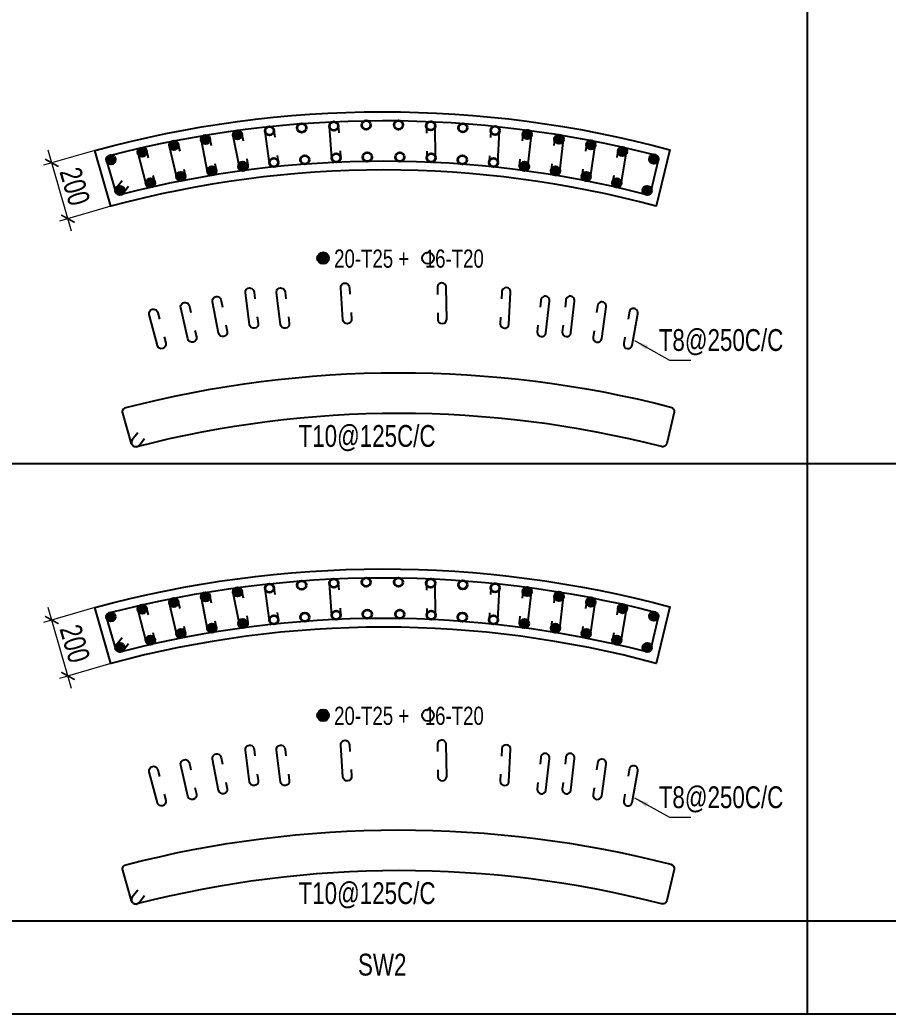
# Model space of a CAD drawing. Header units: millimetres. Extents: x 356 to 40629, y 2473 to 64837.
# Drawn here: x 27803 to 30788, y 2473 to 5891 of the extents above; entities that cross this region are included whole.
import ezdxf

# ---------------------------------------------------------------- set-up
doc = ezdxf.new("R2010")
doc.units = ezdxf.units.MM
for name, color, linetype in [('-S-HIGHER DIA REINF.', 3, 'Continuous'), ('S-TIES', 3, 'Continuous'), ('STR-RC WALL', 4, 'Continuous'), ('TABLE', 11, 'Continuous'), ('Ties', 3, 'Continuous'), ('TXT1', 4, 'Continuous')]:
    doc.layers.add(name, color=color, linetype=linetype)
for name, color, linetype, lineweight in [('S-COLUMN', 6, 'Continuous', 9), ('STR-COL-DIM', 8, 'Continuous', 18), ('T-COLUMN REINF.', 3, 'Continuous', 35), ('TEXT', 4, 'Continuous', 20)]:
    doc.layers.add(name, color=color, linetype=linetype, lineweight=lineweight)
doc.styles.add('EL', font='swisscl.ttf')
doc.styles.add('sobha sed', font='swisscl.ttf')
doc.dimstyles.new('S-30', dxfattribs={"dimscale": 30, "dimtxt": 2.5, "dimasz": 1.25, "dimexe": 1, "dimexo": 0, "dimgap": 0.5, "dimtad": 1, "dimdec": 0, "dimrnd": 0.0005, "dimzin": 0, "dimdsep": 46, "dimtxsty": 'EL', "dimblk": 'ARCHTICK', "dimcen": 0.09, "dimdle": 1.5, "dimclrd": 251, "dimclre": 251, "dimclrt": 6, "dimadec": 0, "dimazin": 0, "dimtfac": 1, "dimtdec": 0, "dimtofl": 0, "dimtmove": 0, "dimatfit": 3, "dimfxl": 2, "dimtolj": 1, "dimtzin": 0, "dimlwd": -1, "dimlwe": -1, "dimarcsym": 0})
doc.dimstyles.new('S-40', dxfattribs={"dimscale": 40, "dimtxt": 2.5, "dimasz": 1.25, "dimexe": 1, "dimexo": 0, "dimgap": 0.5, "dimtad": 1, "dimdec": 0, "dimrnd": 0.0005, "dimzin": 0, "dimdsep": 46, "dimtxsty": 'EL', "dimblk": 'ARCHTICK', "dimcen": 0.09, "dimdle": 1.5, "dimclrd": 251, "dimclre": 251, "dimclrt": 6, "dimadec": 0, "dimazin": 0, "dimtfac": 1, "dimtdec": 0, "dimtofl": 0, "dimtmove": 0, "dimatfit": 3, "dimfxl": 2, "dimtolj": 1, "dimtzin": 0, "dimlwd": -1, "dimlwe": -1, "dimarcsym": 0})

# ---------------------------------------------------------------- blocks, each defined once
blk = doc.blocks.new('_ArchTick')
at = {"color": 0, "linetype": 'ByBlock', "const_width": 0.15}
blk.add_lwpolyline([(-0.5, -0.5), (0.5, 0.5)], dxfattribs=at)
blk = doc.blocks.new('*D374')
at = {"layer": 'TEXT', "color": 251, "linetype": 'Continuous', "transparency": 16777216}
for p, q in [((28060.5, 3870.4), (27883.9, 3819.2)), ((27980.9, 3592.2), (27900.2, 3870.8)), ((28116.2, 3678.2), (27939.6, 3627.1))]:
    blk.add_line(p, q, dxfattribs=at)
at = {"layer": 'TEXT', "color": 251, "transparency": 16777216, "xscale": 37.5, "yscale": 37.5, "zscale": 37.5}
for p, rotation in [((27912.8, 3827.6), 106.1571094965545), ((27968.4, 3635.4), 286.1571094965545)]:
    blk.add_blockref('_ArchTick', p, dxfattribs=dict(at, rotation=rotation))
at = {"layer": 'TEXT', "color": 6, "transparency": 16777216, "insert": (27991.9, 3746.4), "char_height": 75, "attachment_point": 5, "rotation": 286.1571, "style": 'EL'}
blk.add_mtext('\\A1;200', dxfattribs=at)
blk = doc.blocks.new('*D411')
at = {"layer": 'TEXT', "color": 251, "linetype": 'Continuous', "transparency": 16777216}
for p, q in [((28060.5, 5442.2), (27883.9, 5391)), ((27980.9, 5164), (27900.2, 5442.6)), ((28116.2, 5250.1), (27939.6, 5198.9))]:
    blk.add_line(p, q, dxfattribs=at)
at = {"layer": 'TEXT', "color": 251, "transparency": 16777216, "xscale": 37.5, "yscale": 37.5, "zscale": 37.5}
for p, rotation in [((27912.8, 5399.4), 106.1571094965545), ((27968.4, 5207.2), 286.1571094965545)]:
    blk.add_blockref('_ArchTick', p, dxfattribs=dict(at, rotation=rotation))
at = {"layer": 'TEXT', "color": 6, "transparency": 16777216, "insert": (27991.9, 5318.2), "char_height": 75, "attachment_point": 5, "rotation": 286.1571, "style": 'EL'}
blk.add_mtext('\\A1;200', dxfattribs=at)
blk = doc.blocks.new('*D420')
at = {"layer": 'TEXT', "color": 251, "linetype": 'Continuous', "transparency": 16777216}
for p, q in [((28060.5, 5442.2), (27883.9, 5391)), ((27980.9, 5164), (27900.2, 5442.6)), ((28116.2, 5250.1), (27939.6, 5198.9))]:
    blk.add_line(p, q, dxfattribs=at)
at = {"layer": 'TEXT', "color": 251, "transparency": 16777216, "xscale": 37.5, "yscale": 37.5, "zscale": 37.5}
for p, rotation in [((27912.8, 5399.4), 106.1571094965545), ((27968.4, 5207.2), 286.1571094965545)]:
    blk.add_blockref('_ArchTick', p, dxfattribs=dict(at, rotation=rotation))
at = {"layer": 'TEXT', "color": 6, "transparency": 16777216, "insert": (27991.9, 5318.2), "char_height": 75, "attachment_point": 5, "rotation": 286.1571, "style": 'EL'}
blk.add_mtext('\\A1;200', dxfattribs=at)

msp = doc.modelspace()

# ---------------------------------------------------------------- hatches: boundary and pattern name
at = {"layer": '-S-HIGHER DIA REINF.'}
h = msp.add_hatch(color=256, dxfattribs=at)
h.dxf.hatch_style = 1
h.paths.add_polyline_path([(28551.8, 5510.9, 1), (28550.9, 5480.9, 1)])
h = msp.add_hatch(color=256, dxfattribs=at)
h.dxf.hatch_style = 1
h.paths.add_polyline_path([(29547.4, 5512.1, 1), (29546.5, 5482.1, 1)])
h = msp.add_hatch(color=256, dxfattribs=at)
h.dxf.hatch_style = 1
h.paths.add_polyline_path([(28332.9, 5474.6, 1), (28332, 5444.6, 1)])
h = msp.add_hatch(color=256, dxfattribs=at)
h.dxf.hatch_style = 1
h.paths.add_polyline_path([(28442.1, 5494.4, 1), (28441.2, 5464.4, 1)])
h = msp.add_hatch(color=256, dxfattribs=at)
h.dxf.hatch_style = 1
h.paths.add_polyline_path([(29657.2, 5495.8, 1), (29656.3, 5465.8, 1)])
h = msp.add_hatch(color=256, dxfattribs=at)
h.dxf.hatch_style = 1
h.paths.add_polyline_path([(29766.3, 5476.4, 1), (29765.4, 5446.4, 1)])
h = msp.add_hatch(color=256, dxfattribs=at)
h.dxf.hatch_style = 1
h.paths.add_polyline_path([(28224.3, 5451.6, 1), (28223.4, 5421.6, 1)])
h = msp.add_hatch(color=256, dxfattribs=at)
h.dxf.hatch_style = 1
h.paths.add_polyline_path([(29881.3, 5451.9, 1), (29867.6, 5425.3, 1)])
h = msp.add_hatch(color=256, dxfattribs=at)
h.dxf.hatch_style = 1
h.paths.add_polyline_path([(28116.1, 5425.4, 1), (28116.1, 5395.4, 1)])
h = msp.add_hatch(color=256, dxfattribs=at)
h.dxf.hatch_style = 1
h.paths.add_polyline_path([(28569.6, 5402.3, 1), (28568.7, 5372.3, 1)])
h = msp.add_hatch(color=256, dxfattribs=at)
h.dxf.hatch_style = 1
h.paths.add_polyline_path([(29538.6, 5402.3, 1), (29537.7, 5372.3, 1)])
h = msp.add_hatch(color=256, dxfattribs=at)
h.dxf.hatch_style = 1
h.paths.add_polyline_path([(29989.6, 5425.7, 1), (29975.1, 5399.5, 1)])
h = msp.add_hatch(color=256, dxfattribs=at)
h.dxf.hatch_style = 1
h.paths.add_polyline_path([(28357.3, 5367.8, 1), (28356.4, 5337.8, 1)])
h = msp.add_hatch(color=256, dxfattribs=at)
h.dxf.hatch_style = 1
h.paths.add_polyline_path([(28463.3, 5386.4, 1), (28462.4, 5356.4, 1)])
h = msp.add_hatch(color=256, dxfattribs=at)
h.dxf.hatch_style = 1
h.paths.add_polyline_path([(29645.1, 5386.6, 1), (29644.2, 5356.6, 1)])
h = msp.add_hatch(color=256, dxfattribs=at)
h.dxf.hatch_style = 1
h.paths.add_polyline_path([(29750.8, 5367.6, 1), (29750, 5337.6, 1)])
h = msp.add_hatch(color=256, dxfattribs=at)
h.dxf.hatch_style = 1
h.paths.add_polyline_path([(28252.1, 5345.3, 1), (28251.2, 5315.3, 1)])
h = msp.add_hatch(color=256, dxfattribs=at)
h.dxf.hatch_style = 1
h.paths.add_polyline_path([(29855.1, 5345.3, -1), (29856, 5315.3, -1)])
h = msp.add_hatch(color=256, dxfattribs=at)
h.dxf.hatch_style = 1
h.paths.add_polyline_path([(28147.1, 5319.8, 1), (28147.1, 5289.8, 1)])
h = msp.add_hatch(color=256, dxfattribs=at)
h.dxf.hatch_style = 1
h.paths.add_polyline_path([(29960.1, 5319.8, -1), (29960.1, 5289.8, -1)])
h = msp.add_hatch(color=256, dxfattribs=at)
h.dxf.hatch_style = 1
h.paths.add_polyline_path([(28551.8, 3939.1, 1), (28550.9, 3909.1, 1)])
h = msp.add_hatch(color=256, dxfattribs=at)
h.dxf.hatch_style = 1
h.paths.add_polyline_path([(29547.4, 3940.3, 1), (29546.5, 3910.3, 1)])
h = msp.add_hatch(color=256, dxfattribs=at)
h.dxf.hatch_style = 1
h.paths.add_polyline_path([(28332.9, 3902.8, 1), (28332, 3872.8, 1)])
h = msp.add_hatch(color=256, dxfattribs=at)
h.dxf.hatch_style = 1
h.paths.add_polyline_path([(28442.1, 3922.6, 1), (28441.2, 3892.6, 1)])
h = msp.add_hatch(color=256, dxfattribs=at)
h.dxf.hatch_style = 1
h.paths.add_polyline_path([(29657.2, 3924, 1), (29656.3, 3894, 1)])
h = msp.add_hatch(color=256, dxfattribs=at)
h.dxf.hatch_style = 1
h.paths.add_polyline_path([(29766.3, 3904.6, 1), (29765.4, 3874.6, 1)])
h = msp.add_hatch(color=256, dxfattribs=at)
h.dxf.hatch_style = 1
h.paths.add_polyline_path([(28224.3, 3879.8, 1), (28223.4, 3849.8, 1)])
h = msp.add_hatch(color=256, dxfattribs=at)
h.dxf.hatch_style = 1
h.paths.add_polyline_path([(29881.3, 3880.1, 1), (29867.6, 3853.4, 1)])
h = msp.add_hatch(color=256, dxfattribs=at)
h.dxf.hatch_style = 1
h.paths.add_polyline_path([(28116.1, 3853.6, 1), (28116.1, 3823.6, 1)])
h = msp.add_hatch(color=256, dxfattribs=at)
h.dxf.hatch_style = 1
h.paths.add_polyline_path([(28569.6, 3830.5, 1), (28568.7, 3800.5, 1)])
h = msp.add_hatch(color=256, dxfattribs=at)
h.dxf.hatch_style = 1
h.paths.add_polyline_path([(29538.6, 3830.5, 1), (29537.7, 3800.5, 1)])
h = msp.add_hatch(color=256, dxfattribs=at)
h.dxf.hatch_style = 1
h.paths.add_polyline_path([(29989.6, 3853.9, 1), (29975.1, 3827.7, 1)])
h = msp.add_hatch(color=256, dxfattribs=at)
h.dxf.hatch_style = 1
h.paths.add_polyline_path([(28357.3, 3795.9, 1), (28356.4, 3766, 1)])
h = msp.add_hatch(color=256, dxfattribs=at)
h.dxf.hatch_style = 1
h.paths.add_polyline_path([(28463.3, 3814.5, 1), (28462.4, 3784.6, 1)])
h = msp.add_hatch(color=256, dxfattribs=at)
h.dxf.hatch_style = 1
h.paths.add_polyline_path([(29645.1, 3814.8, 1), (29644.2, 3784.8, 1)])
h = msp.add_hatch(color=256, dxfattribs=at)
h.dxf.hatch_style = 1
h.paths.add_polyline_path([(29750.8, 3795.8, 1), (29750, 3765.8, 1)])
h = msp.add_hatch(color=256, dxfattribs=at)
h.dxf.hatch_style = 1
h.paths.add_polyline_path([(28252.1, 3773.5, 1), (28251.2, 3743.5, 1)])
h = msp.add_hatch(color=256, dxfattribs=at)
h.dxf.hatch_style = 1
h.paths.add_polyline_path([(29855.1, 3773.5, -1), (29856, 3743.5, -1)])
h = msp.add_hatch(color=256, dxfattribs=at)
h.dxf.hatch_style = 1
h.paths.add_polyline_path([(28147.1, 3748, 1), (28147.1, 3718, 1)])
h = msp.add_hatch(color=256, dxfattribs=at)
h.dxf.hatch_style = 1
h.paths.add_polyline_path([(29960.1, 3748, -1), (29960.1, 3718, -1)])
at = {"layer": 'S-TIES', "ltscale": 7}
h = msp.add_hatch(color=256, dxfattribs=at)
h.dxf.hatch_style = 1
edge = h.paths.add_edge_path()
edge.add_arc((28845.7, 5071.8), 20, 0, 360)
h = msp.add_hatch(color=256, dxfattribs=at)
h.dxf.hatch_style = 1
edge = h.paths.add_edge_path()
edge.add_arc((28845.7, 3500), 20, 0, 360)

# ---------------------------------------------------------------- linework, layer by layer
for centre in [(28845.7, 5071.8, 0), (29206.3, 5071.8, 0), (28845.7, 3500, 0), (29206.3, 3500, 0)]:
    msp.add_circle(centre, 20, dxfattribs=at)
at = {"layer": 'STR-RC WALL', "elevation": 0}
for points in [[(28060.5, 5442.2, -0.133065), (30037.4, 5444.6), (29991.1, 5250.1, 0.133198), (28116.2, 5250.1)], [(28060.5, 3870.4, -0.133065), (30037.4, 3872.8), (29991.1, 3678.2, 0.133198), (28116.2, 3678.2)]]:
    msp.add_lwpolyline(points, format="xyb", close=True, dxfattribs=at)
at = {"layer": 'T-COLUMN REINF.', "color": 3}
for centre in [(28882.7, 5526, 0), (28882.7, 5526, 0), (28993.6, 5529.5, 0), (28993.6, 5529.5, 0), (29104.5, 5529.6, 0), (29104.5, 5529.6, 0), (29215.4, 5526.4, 0), (29215.4, 5526.4, 0), (28551.3, 5496, 0), (28551.3, 5496, 0), (28661.4, 5509.3, 0), (28661.4, 5509.3, 0), (28771.9, 5519.3, 0), (28771.9, 5519.3, 0), (29326.2, 5520, 0), (29326.2, 5520, 0), (29436.7, 5510.2, 0), (29436.7, 5510.2, 0), (29546.9, 5497.2, 0), (29546.9, 5497.2, 0), (28332.4, 5459.7, 0), (28332.4, 5459.7, 0), (28441.6, 5479.5, 0), (28441.6, 5479.5, 0), (29656.6, 5480.9, 0), (29656.6, 5480.9, 0), (29765.9, 5461.4, 0), (29765.9, 5461.4, 0), (28223.9, 5436.6, 0), (28223.9, 5436.6, 0), (29874.5, 5438.6, 0), (29874.5, 5438.6, 0), (28116.1, 5410.4, 0), (28116.1, 5410.4, 0), (28569.1, 5387.4, 0), (28569.1, 5387.4, 0), (28675.9, 5400.2, 0), (28675.9, 5400.2, 0), (28782.9, 5409.8, 0), (28782.9, 5409.8, 0), (28890.2, 5416.2, 0), (28890.2, 5416.2, 0), (28997.6, 5419.5, 0), (28997.6, 5419.5, 0), (29109.6, 5419.5, 0), (29109.6, 5419.5, 0), (29217, 5416.2, 0), (29217, 5416.2, 0), (29324.3, 5409.8, 0), (29324.3, 5409.8, 0), (29431.4, 5400.2, 0), (29431.4, 5400.2, 0), (29538.1, 5387.4, 0), (29538.1, 5387.4, 0), (29982.3, 5412.6, 0), (29982.3, 5412.6, 0), (28356.8, 5352.8, 0), (28356.8, 5352.8, 0), (28462.8, 5371.5, 0), (28462.8, 5371.5, 0), (29644.5, 5371.5, 0), (29644.5, 5371.5, 0), (29750.4, 5352.8, 0), (29750.4, 5352.8, 0), (28251.6, 5330.3, 0), (28251.6, 5330.3, 0), (29855.6, 5330.3, 0), (29855.6, 5330.3, 0), (28147.1, 5304.8, 0), (28147.1, 5304.8, 0), (29960.1, 5304.8, 0), (29960.1, 5304.8, 0), (28882.7, 3954.2, 0), (28882.7, 3954.2, 0), (28993.6, 3957.6, 0), (28993.6, 3957.6, 0), (29104.5, 3957.8, 0), (29104.5, 3957.8, 0), (29215.4, 3954.6, 0), (29215.4, 3954.6, 0), (28551.3, 3924.2, 0), (28551.3, 3924.2, 0), (28661.4, 3937.5, 0), (28661.4, 3937.5, 0), (28771.9, 3947.5, 0), (28771.9, 3947.5, 0), (29326.2, 3948.2, 0), (29326.2, 3948.2, 0), (29436.7, 3938.4, 0), (29436.7, 3938.4, 0), (29546.9, 3925.4, 0), (29546.9, 3925.4, 0), (28332.4, 3887.9, 0), (28332.4, 3887.9, 0), (28441.6, 3907.7, 0), (28441.6, 3907.7, 0), (29656.6, 3909.1, 0), (29656.6, 3909.1, 0), (29765.9, 3889.6, 0), (29765.9, 3889.6, 0), (28223.9, 3864.8, 0), (28223.9, 3864.8, 0), (28997.6, 3847.7, 0), (28997.6, 3847.7, 0), (29109.6, 3847.7, 0), (29109.6, 3847.7, 0), (29874.5, 3866.8, 0), (29874.5, 3866.8, 0), (28116.1, 3838.6, 0), (28116.1, 3838.6, 0), (28569.1, 3815.6, 0), (28569.1, 3815.6, 0), (28675.9, 3828.4, 0), (28675.9, 3828.4, 0), (28782.9, 3837.9, 0), (28782.9, 3837.9, 0), (28890.2, 3844.4, 0), (28890.2, 3844.4, 0), (29217, 3844.4, 0), (29217, 3844.4, 0), (29324.3, 3837.9, 0), (29324.3, 3837.9, 0), (29431.4, 3828.4, 0), (29431.4, 3828.4, 0), (29538.1, 3815.6, 0), (29538.1, 3815.6, 0), (29982.3, 3840.8, 0), (29982.3, 3840.8, 0), (28356.8, 3781, 0), (28356.8, 3781, 0), (28462.8, 3799.6, 0), (28462.8, 3799.6, 0), (29644.5, 3799.6, 0), (29644.5, 3799.6, 0), (29750.4, 3781, 0), (29750.4, 3781, 0), (28251.6, 3758.5, 0), (28251.6, 3758.5, 0), (29855.6, 3758.5, 0), (29855.6, 3758.5, 0), (28147.1, 3733, 0), (28147.1, 3733, 0), (29960.1, 3733, 0), (29960.1, 3733, 0)]:
    msp.add_circle(centre, 15, dxfattribs=at)
at = {"layer": 'TABLE', "ltscale": 10}
for p, q in [((30509.4, 9298.6, 0), (30509.4, 2472.8, 0)), ((22927.1, 4365.6, 0), (37309.4, 4365.6, 0)), ((22927.1, 2793.8, 0), (37309.4, 2793.8, 0)), ((37309.4, 2472.8, 0), (22927.1, 2472.8, 0))]:
    msp.add_line(p, q, dxfattribs=at)
at = {"layer": 'Ties', "color": 3, "elevation": 0}
for points in [[(28112.8, 5425, -0.126978), (29987.2, 5426.8, -0.409016), (29998, 5408.8), (29972.6, 5301.9, -0.419549), (29954.2, 5290.8, 0.126843), (28150.9, 5290.3, -0.405641), (28132.7, 5300.6), (28102.1, 5406.3, -0.422563)], [(28167.1, 4558, -0.126978), (30041.5, 4559.8, -0.409016), (30052.4, 4541.8), (30026.9, 4434.8, -0.419549), (30008.6, 4423.8, 0.126843), (28205.2, 4423.2, -0.405641), (28187.1, 4433.6), (28156.5, 4539.3, -0.422563)], [(28112.8, 3853.2, -0.126978), (29987.2, 3855, -0.409016), (29998, 3837), (29972.6, 3730.1, -0.419549), (29954.2, 3719, 0.126843), (28150.9, 3718.5, -0.405641), (28132.7, 3728.8), (28102.1, 3834.5, -0.422563)], [(28167.1, 2986.1, -0.126978), (30041.5, 2988, -0.409016), (30052.4, 2970), (30026.9, 2863, -0.419549), (30008.6, 2851.9, 0.126843), (28205.2, 2851.4, -0.405641), (28187.1, 2861.7), (28156.5, 2967.5, -0.422563)]]:
    msp.add_lwpolyline(points, format="xyb", close=True, dxfattribs=at)
at = {"layer": 'Ties', "ltscale": 7, "elevation": 0}
for points in [[(28903.7, 5440.3), (28905.2, 5417.3), (28905.2, 5417.3, -0.986431), (28875.3, 5415.1), (28867.8, 5524.6, -1.083658), (28897.7, 5525), (28899.3, 5502.9)], [(29201.8, 5439.2), (29202.1, 5416.2), (29202.1, 5416.2, 0.986431), (29232.1, 5416.5), (29230.5, 5526.3, 1.083658), (29200.7, 5524.1), (29200.9, 5502)], [(28582.8, 5413.5), (28587.2, 5391), (28587.2, 5391, -0.986431), (28557.8, 5385), (28536.7, 5492.8, -1.083658), (28566.4, 5496.9), (28570.7, 5475.2)], [(28687.8, 5425), (28690.8, 5402.2), (28690.8, 5402.2, -0.986431), (28661.1, 5398.1), (28646.7, 5507, -1.083658), (28676.5, 5509.2), (28679.5, 5487.3)], [(29417.6, 5424.1), (29416.5, 5401.1), (29416.5, 5401.1, 0.986431), (29446.4, 5399.4), (29451.8, 5509.1, 1.083658), (29421.8, 5508.9), (29420.7, 5486.8)], [(29522.5, 5412.4), (29519.9, 5389.5), (29519.9, 5389.5, 0.986431), (29549.7, 5386), (29561.9, 5495.2, 1.083658), (29532, 5496.8), (29529.5, 5474.8)], [(28366.5, 5378.1), (28371.6, 5355.7), (28371.6, 5355.7, -0.986431), (28342.4, 5348.8), (28317.9, 5455.9, -1.083658), (28347.4, 5460.9), (28352.4, 5439.4)], [(28473.1, 5397), (28477.5, 5374.4), (28477.5, 5374.4, -0.986431), (28448.1, 5368.5), (28427, 5476.2, -1.083658), (28456.6, 5480.3), (28461, 5458.6)], [(29632.2, 5396.1), (29629.7, 5373.3), (29629.7, 5373.3, 0.986431), (29659.5, 5369.7), (29671.6, 5478.9, 1.083658), (29641.7, 5480.5), (29639.2, 5458.5)], [(29738.8, 5377.4), (29735.5, 5354.6), (29735.5, 5354.6, 0.986431), (29765.2, 5350.2), (29780.8, 5458.9, 1.083658), (29750.9, 5461.4), (29747.7, 5439.6)], [(28260.4, 5356.2), (28266.2, 5334), (28266.2, 5334, -0.986431), (28237.2, 5326.2), (28209.4, 5432.4, -1.083658), (28238.8, 5438.4), (28244.4, 5417)], [(29844.7, 5355.5), (29840.8, 5332.8), (29840.8, 5332.8, 0.986431), (29870.3, 5327.5), (29889.2, 5435.7, 1.083658), (29859.4, 5439.1), (29855.6, 5417.4)], [(28154.5, 5337.7), (28134.9, 5313.9, 0.946347), (28158.3, 5295.2), (28176.5, 5319.3)], [(28619.4, 4870.1), (28622.4, 4847.3), (28622.4, 4847.3, -0.986431), (28592.7, 4843.2), (28578.3, 4952, -1.083658), (28608.1, 4954.3), (28611.1, 4932.4)], [(28726.1, 4870.1), (28729.1, 4847.3), (28729.1, 4847.3, -0.986431), (28699.4, 4843.2), (28685, 4952, -1.083658), (28714.8, 4954.3), (28717.8, 4932.4)], [(28942, 4885.3), (28943.6, 4862.4), (28943.6, 4862.4, -0.986431), (28913.6, 4860.1), (28906.1, 4969.7, -1.083658), (28936, 4970), (28937.6, 4948)], [(29240.1, 4884.3), (29240.4, 4861.3), (29240.4, 4861.3, 0.986431), (29270.4, 4861.5), (29268.8, 4971.3, 1.083658), (29239, 4969.2), (29239.2, 4947.1)], [(29455.9, 4869.1), (29454.8, 4846.2), (29454.8, 4846.2, 0.986431), (29484.7, 4844.5), (29490.1, 4954.2, 1.083658), (29460.1, 4953.9), (29459, 4931.9)], [(28511.4, 4842.1), (28515.8, 4819.5), (28515.8, 4819.5, -0.986431), (28486.4, 4813.5), (28465.3, 4921.3, -1.083658), (28494.9, 4925.4), (28499.3, 4903.7)], [(29584.3, 4841.2), (29581.8, 4818.3), (29581.8, 4818.3, 0.986431), (29611.6, 4814.8), (29623.7, 4923.9, 1.083658), (29593.8, 4925.6), (29591.3, 4903.6)], [(29670.5, 4841.2), (29668, 4818.3), (29668, 4818.3, 0.986431), (29697.8, 4814.8), (29709.9, 4923.9, 1.083658), (29680, 4925.6), (29677.5, 4903.6)], [(28298.7, 4801.3), (28304.6, 4779), (28304.6, 4779, -0.986431), (28275.6, 4771.2), (28247.8, 4877.5, -1.083658), (28277.2, 4883.4), (28282.8, 4862)], [(28404.8, 4823.2), (28409.9, 4800.8), (28409.9, 4800.8, -0.986431), (28380.7, 4793.9), (28356.2, 4900.9, -1.083658), (28385.7, 4906), (28390.7, 4884.4)], [(29777.1, 4822.4), (29773.8, 4799.7), (29773.8, 4799.7, 0.986431), (29803.5, 4795.2), (29819.1, 4903.9, 1.083658), (29789.2, 4906.5), (29786, 4884.6)], [(29883.1, 4800.5), (29879.2, 4777.9), (29879.2, 4777.9, 0.986431), (29908.7, 4772.5), (29927.6, 4880.7, 1.083658), (29897.8, 4884.2), (29894, 4862.4)], [(28208.9, 4470.7), (28189.3, 4446.9, 0.946347), (28212.7, 4428.2), (28230.9, 4452.3)], [(28903.7, 3868.5), (28905.2, 3845.5), (28905.2, 3845.5, -0.986431), (28875.3, 3843.3), (28867.8, 3952.8, -1.083658), (28897.7, 3953.2), (28899.3, 3931.1)], [(29201.8, 3867.4), (29202.1, 3844.4), (29202.1, 3844.4, 0.986431), (29232.1, 3844.6), (29230.5, 3954.4, 1.083658), (29200.7, 3952.3), (29200.9, 3930.2)], [(28582.8, 3841.7), (28587.2, 3819.2), (28587.2, 3819.2, -0.986431), (28557.8, 3813.2), (28536.7, 3920.9, -1.083658), (28566.4, 3925), (28570.7, 3903.4)], [(28687.8, 3853.2), (28690.8, 3830.4), (28690.8, 3830.4, -0.986431), (28661.1, 3826.3), (28646.7, 3935.1, -1.083658), (28676.5, 3937.4), (28679.5, 3915.5)], [(29417.6, 3852.2), (29416.5, 3829.3), (29416.5, 3829.3, 0.986431), (29446.4, 3827.6), (29451.8, 3937.3, 1.083658), (29421.8, 3937.1), (29420.7, 3915)], [(29522.5, 3840.6), (29519.9, 3817.7), (29519.9, 3817.7, 0.986431), (29549.7, 3814.2), (29561.9, 3923.4, 1.083658), (29532, 3925), (29529.5, 3903)], [(28366.5, 3806.3), (28371.6, 3783.9), (28371.6, 3783.9, -0.986431), (28342.4, 3777), (28317.9, 3884.1, -1.083658), (28347.4, 3889.1), (28352.4, 3867.6)], [(28473.1, 3825.2), (28477.5, 3802.6), (28477.5, 3802.6, -0.986431), (28448.1, 3796.6), (28427, 3904.4, -1.083658), (28456.6, 3908.5), (28461, 3886.8)], [(29632.2, 3824.3), (29629.7, 3801.4), (29629.7, 3801.4, 0.986431), (29659.5, 3797.9), (29671.6, 3907.1, 1.083658), (29641.7, 3908.7), (29639.2, 3886.7)], [(29738.8, 3805.6), (29735.5, 3782.8), (29735.5, 3782.8, 0.986431), (29765.2, 3778.3), (29780.8, 3887.1, 1.083658), (29750.9, 3889.6), (29747.7, 3867.7)], [(28260.4, 3784.4), (28266.2, 3762.2), (28266.2, 3762.2, -0.986431), (28237.2, 3754.4), (28209.4, 3860.6, -1.083658), (28238.8, 3866.5), (28244.4, 3845.2)], [(29844.7, 3783.7), (29840.8, 3761), (29840.8, 3761, 0.986431), (29870.3, 3755.7), (29889.2, 3863.8, 1.083658), (29859.4, 3867.3), (29855.6, 3845.6)], [(28154.5, 3765.9), (28134.9, 3742.1, 0.946347), (28158.3, 3723.4), (28176.5, 3747.5)], [(28619.4, 3298.3), (28622.4, 3275.5), (28622.4, 3275.5, -0.986431), (28592.7, 3271.3), (28578.3, 3380.2, -1.083658), (28608.1, 3382.4), (28611.1, 3360.5)], [(28726.1, 3298.3), (28729.1, 3275.5), (28729.1, 3275.5, -0.986431), (28699.4, 3271.3), (28685, 3380.2, -1.083658), (28714.8, 3382.4), (28717.8, 3360.5)], [(28942, 3313.5), (28943.6, 3290.6), (28943.6, 3290.6, -0.986431), (28913.6, 3288.3), (28906.1, 3397.9, -1.083658), (28936, 3398.2), (28937.6, 3376.2)], [(29240.1, 3312.5), (29240.4, 3289.5), (29240.4, 3289.5, 0.986431), (29270.4, 3289.7), (29268.8, 3399.5, 1.083658), (29239, 3397.4), (29239.2, 3375.3)], [(29455.9, 3297.3), (29454.8, 3274.3), (29454.8, 3274.3, 0.986431), (29484.7, 3272.7), (29490.1, 3382.4, 1.083658), (29460.1, 3382.1), (29459, 3360.1)], [(28511.4, 3270.2), (28515.8, 3247.7), (28515.8, 3247.7, -0.986431), (28486.4, 3241.7), (28465.3, 3349.5, -1.083658), (28494.9, 3353.5), (28499.3, 3331.9)], [(29584.3, 3269.4), (29581.8, 3246.5), (29581.8, 3246.5, 0.986431), (29611.6, 3243), (29623.7, 3352.1, 1.083658), (29593.8, 3353.7), (29591.3, 3331.8)], [(29670.5, 3269.4), (29668, 3246.5), (29668, 3246.5, 0.986431), (29697.8, 3243), (29709.9, 3352.1, 1.083658), (29680, 3353.7), (29677.5, 3331.8)], [(28298.7, 3229.4), (28304.6, 3207.2), (28304.6, 3207.2, -0.986431), (28275.6, 3199.4), (28247.8, 3305.6, -1.083658), (28277.2, 3311.6), (28282.8, 3290.2)], [(28404.8, 3251.4), (28409.9, 3229), (28409.9, 3229, -0.986431), (28380.7, 3222.1), (28356.2, 3329.1, -1.083658), (28385.7, 3334.1), (28390.7, 3312.6)], [(29777.1, 3250.6), (29773.8, 3227.9), (29773.8, 3227.9, 0.986431), (29803.5, 3223.4), (29819.1, 3332.1, 1.083658), (29789.2, 3334.7), (29786, 3312.8)], [(29883.1, 3228.7), (29879.2, 3206.1), (29879.2, 3206.1, 0.986431), (29908.7, 3200.7), (29927.6, 3308.9, 1.083658), (29897.8, 3312.4), (29894, 3290.6)], [(28208.9, 2898.8), (28189.3, 2875, 0.946347), (28212.7, 2856.3), (28230.9, 2880.5)]]:
    msp.add_lwpolyline(points, format="xyb", dxfattribs=at)

# ---------------------------------------------------------------- texts
at = {"layer": 'STR-COL-DIM', "color": 6, "style": 'sobha sed'}
msp.add_text('SW2', height=75, dxfattribs=at).set_placement((28965.6, 2605.4, 0))
at = {"layer": 'STR-COL-DIM', "color": 6, "char_height": 62.5, "width": 636.777, "attachment_point": 1, "style": 'sobha sed'}
for insert in [(28883.4, 5101.5, 0), (28883.4, 3529.7, 0)]:
    msp.add_mtext('20-T25 +   16-T20', dxfattribs=dict(at, insert=insert))
at = {"layer": 'TXT1', "ltscale": 3000, "style": 'sobha sed'}
for s, p in [('T8@250C/C', (29999.6, 4752.8, 0)), ('T10@125C/C', (28761.1, 4423, 0)), ('T8@250C/C', (29999.6, 3180.9, 0)), ('T10@125C/C', (28761.1, 2851.2, 0))]:
    msp.add_text(s, height=75, dxfattribs=at).set_placement(p)

# ---------------------------------------------------------------- dimensions: what is measured, and where the dimension line sits
at = {"layer": 'TEXT'}
for p1, p2, picture, middle in [((28116.2, 5250.1, 0), (28060.5, 5442.2, 0), '*D411', (27991.9, 5318.2, 0)), ((28116.2, 5250.1, 0), (28060.5, 5442.2, 0), '*D420', (27991.9, 5318.2, 0)), ((28116.2, 3678.2, 0), (28060.5, 3870.4, 0), '*D374', (27991.9, 3746.4, 0))]:
    dim = msp.add_aligned_dim(p1=p1, p2=p2, distance=153.8, dimstyle='S-30', dxfattribs=at)
    dim.commit()
    dim.dimension.update_dxf_attribs({"geometry": picture, "text_midpoint": middle})

# ---------------------------------------------------------------- leaders
at = {"layer": 'S-COLUMN', "color": 1}
for points in [[(29916, 4788.3, 0), (30036.5, 4721.3, 0), (30110.4, 4721.3, 0)], [(29916, 3216.5, 0), (30036.5, 3149.5, 0), (30110.4, 3149.5, 0)]]:
    msp.add_leader(points, dimstyle='S-40', override={"dimgap": 0.5, "dimtad": 0}, dxfattribs=at)

doc.saveas('drawing.dxf')
